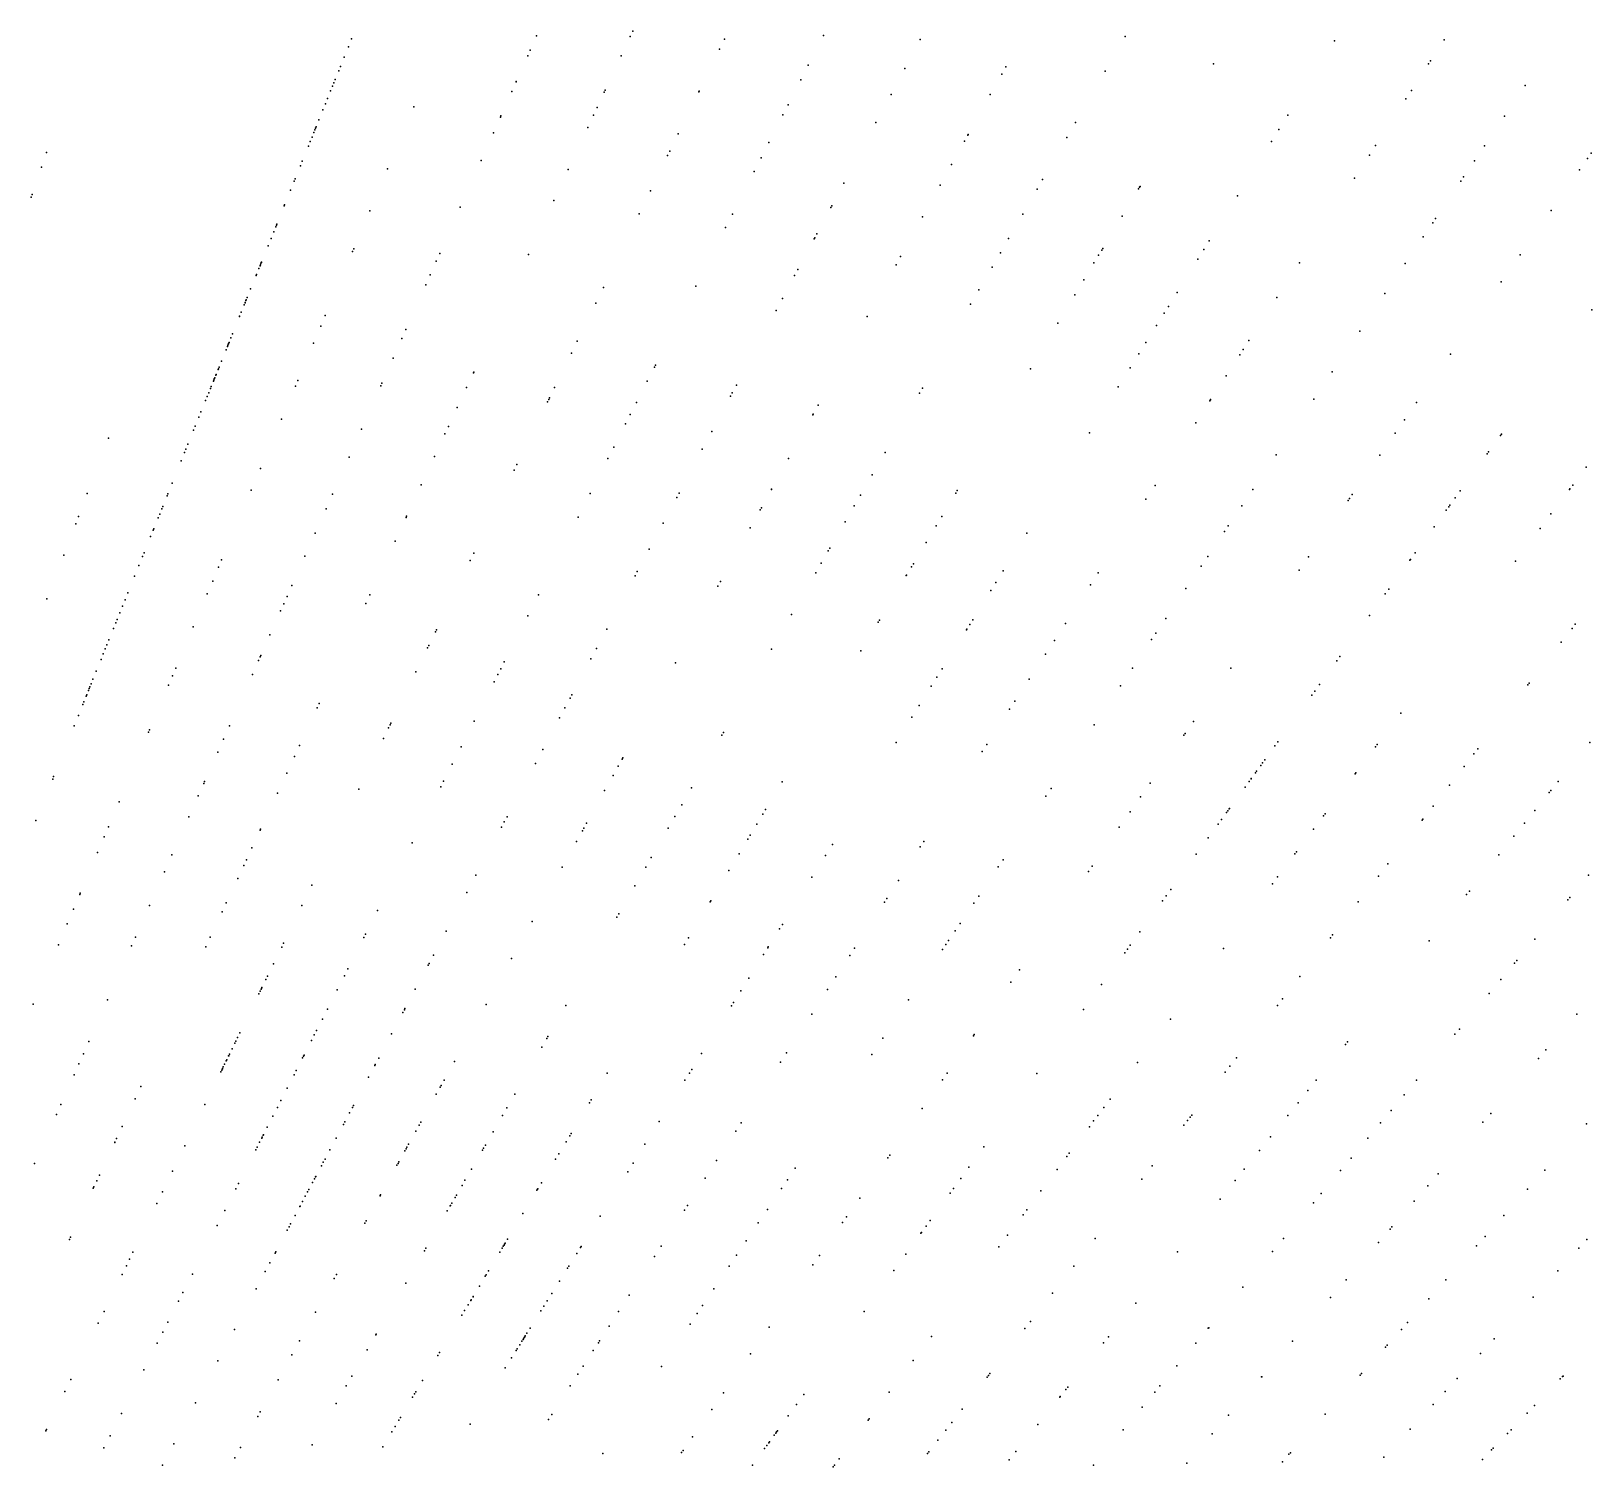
# Model space of a CAD drawing. Header units: metres. Extents: x -4327 to 4266, y -3886 to 3992.
# Drawn here: x 507 to 1042, y 1037 to 1529 of the extents above; entities that cross this region are included whole.
import ezdxf

# ---------------------------------------------------------------- set-up
doc = ezdxf.new("R2010")
doc.units = ezdxf.units.M

msp = doc.modelspace()

# ---------------------------------------------------------------- linework, layer by layer
for p in [(616.8, 1526.64, 167.16), (680.19, 1527.73, 2050.22), (712.26, 1527.44, 2084.71), (713.13, 1529.3, 2057.25), (744.55, 1526.54, 2050.1), (778.47, 1527.84, 2062.89), (811.65, 1526.49, 2066.08), (881.92, 1527.53, 2075.49), (953.56, 1526.02, 2035.03), (991.2, 1526.32, 157.72), (614.27, 1520.37, 313.64), (615.74, 1524, 387.51), (677.14, 1520.88, 2094.13), (678.01, 1522.84, 198.68), (709.19, 1520.87, 2064.2), (742.86, 1523.1, 2052.29), (986.52, 1519.11, 2096.37), (612.37, 1515.68, 310.82), (612.98, 1517.18, 513.48), (773.3, 1517.68, 2067.45), (806.37, 1516.57, 2050.38), (839.57, 1514.62, 2064.96), (840.97, 1517.15, 2063.84), (875.05, 1515.64, 2073.04), (912.18, 1518.13, 2047.54), (985.85, 1518.07, 2033.61), (609.61, 1508.84, 36.84), (610.29, 1510.52, 104.55), (610.75, 1511.65, 444.01), (611.18, 1512.72, 378.07), (671.7, 1508.67, 334.58), (673.17, 1511.97, 341.9), (673.21, 1512.04, 409.32), (703.38, 1508.4, 2100.57), (703.73, 1509.16, 2046.03), (735.77, 1508.54, 2064.59), (735.88, 1508.79, 2030.75), (770.71, 1512.61, 2051.41), (979.95, 1508.99, 2041.53), (1018.98, 1510.71, 2033.82), (607.83, 1504.44, 372.28), (608.55, 1506.21, 40.32), (638.16, 1503.41, 2091.63), (700.92, 1503.12, 2063), (766.36, 1504.06, 2030.78), (801.64, 1507.67, 2047.41), (835.66, 1507.57, 2073.65), (978.06, 1506.09, 2078.39), (605.59, 1498.89, 435.53), (606.98, 1502.33, 303.51), (667.79, 1499.88, 261.42), (667.98, 1500.31, 267.92), (699.72, 1500.56, 2059.49), (764.61, 1500.63, 2094.95), (796.48, 1497.97, 2073.02), (864.9, 1498.05, 2051.25), (937.67, 1500.59, 2045.65), (1011.87, 1500.15, 2085.05), (603.23, 1493.04, 709.07), (603.87, 1494.63, 243.16), (604.22, 1495.49, 166.41), (604.46, 1496.08, 225.43), (604.64, 1496.53, 234.48), (665.4, 1494.52, 2078.7), (697.73, 1496.28, 2076.71), (728.73, 1494.12, 2081.7), (827.99, 1493.73, 2054.62), (828.06, 1493.87, 2047.98), (861.94, 1492.92, 2055.58), (934.57, 1495.63, 2095.98), (512.26, 1487.72, 2450.6), (601.98, 1489.96, 598.33), (602.62, 1491.53, 292.25), (725.1, 1486.67, 2046.02), (725.83, 1488.18, 2103.85), (759.8, 1491.19, 2042.7), (826.82, 1491.63, 2049.46), (932.01, 1491.52, 2092.54), (965.58, 1486.86, 2095.37), (967.69, 1490.11, 2065.44), (1005.02, 1490.01, 2080.1), (1041.57, 1487.51, 2033.44), (510.52, 1482.67, 2454.03), (599.26, 1483.23, 225.27), (599.91, 1484.83, -160.82), (629.15, 1482.19, 2085.47), (661.19, 1485.06, 2065.54), (691.06, 1481.98, 2077.72), (757.1, 1485.9, 2095.37), (822.4, 1483.66, 2056.69), (1001.58, 1484.9, 2086.73), (1037.59, 1481.83, 2050.3), (1040.34, 1485.75, 2089.95), (597.12, 1477.91, 616.36), (597.44, 1478.71, 656.03), (754.75, 1481.28, 2074.88), (785.48, 1477.27, 2102.22), (818.47, 1476.57, 2072.06), (853.59, 1478.46, 2067.52), (886.96, 1476.14, 2060.31), (960.43, 1478.94, 2054.48), (996.91, 1477.98, 2102.39), (997.85, 1479.37, 2083.55), (507.01, 1472.47, 2490.72), (507.33, 1473.39, 2441.61), (595.86, 1474.81, 359.47), (686.08, 1471.3, 2055.81), (719.2, 1474.58, 2068.32), (851.72, 1475.22, 2074.49), (886.45, 1475.3, 2068.29), (886.77, 1475.83, 2073.63), (920.4, 1472.95, 2077.96), (593.71, 1469.48, 167.89), (593.84, 1469.81, -101.73), (623.05, 1467.81, 2053.62), (654.04, 1468.99, 2059.31), (715.39, 1466.76, 2087.59), (747.29, 1466.63, 2096.21), (781.02, 1468.89, 2037.3), (781.34, 1469.49, 2070.21), (812.46, 1465.71, 2031.81), (846.77, 1466.66, 2083.21), (880.84, 1465.96, 2064.34), (1027.86, 1467.93, 2053.54), (590.13, 1460.61, -145.19), (590.81, 1462.31, 169.68), (591.01, 1462.8, 230.95), (591.16, 1463.18, 537.13), (744.93, 1462, 2073.25), (776.25, 1459.92, 2093.87), (987.27, 1463.69, 2054.65), (988.23, 1465.11, 2077.19), (588.15, 1455.72, -96.46), (589.18, 1458.26, 582.67), (617.51, 1454.76, 2060.77), (775.35, 1458.22, 2093.79), (775.5, 1458.5, 2080.16), (841.94, 1458.29, 2057.54), (874.17, 1454.87, 2057.85), (910.71, 1457.44, 2065.22), (983.99, 1458.82, 2047.83), (585.54, 1449.26, -36.24), (585.75, 1449.78, 508.53), (585.87, 1450.08, 676.48), (585.92, 1450.21, 86.68), (617.09, 1453.78, 2080.45), (645.79, 1450.47, 2049.43), (646.98, 1453.13, 2071.81), (677.45, 1452.81, 2057.52), (803.37, 1449.32, 2045.19), (804.93, 1452.13, 2088.45), (839.12, 1453.4, 2078.24), (871.19, 1449.91, 2025.94), (872.79, 1452.56, 2075.25), (873.86, 1454.34, 2047.98), (906.81, 1451.19, 2058.66), (908.87, 1454.5, 2093.36), (941.6, 1449.94, 2059.23), (977.81, 1449.67, 2055.3), (1017.2, 1452.71, 2054.77), (584.08, 1445.66, 459.54), (584.2, 1445.93, 28.5), (585.04, 1448.02, 527.76), (585.41, 1448.95, -137.15), (585.43, 1448.99, 26), (643.72, 1445.83, 2080.12), (768.62, 1445.56, 2080.27), (769.76, 1447.71, 2048.65), (836.25, 1448.43, 2036.81), (867.7, 1444.09, 2035.81), (582.2, 1440.99, 633.35), (642.19, 1442.39, 2096.45), (703.07, 1441.5, 2063.21), (734.72, 1441.98, 2070.25), (831.77, 1440.67, 2053.15), (864.66, 1439.04, 2090.61), (899.67, 1439.77, 2081.41), (970.9, 1439.42, 2063.46), (1010.68, 1443.39, 2082.58), (580.01, 1435.58, 499.82), (580.28, 1436.24, 2054.47), (580.31, 1436.31, 2056.91), (580.59, 1437.02, 148.81), (580.68, 1437.23, 564.67), (581.03, 1438.11, 426.05), (700.46, 1436.16, 2078.87), (762.26, 1433.6, 2067.7), (764.44, 1437.7, 2097.06), (828.93, 1435.74, 2064.49), (896.7, 1435.02, 2065.32), (933.86, 1438.02, 2078.87), (1041.77, 1433.87, 2099.4), (578.37, 1431.52, 2061.73), (578.42, 1431.64, 154.2), (578.98, 1433.02, 430.89), (606.26, 1428.26, 2083.78), (607.78, 1431.85, 2063.05), (793.52, 1431.55, 2070.42), (858.77, 1429.24, 2046.48), (892.6, 1428.46, 2035.42), (895.25, 1432.71, 2080.45), (574.8, 1422.68, 491.63), (575.45, 1424.29, 384.34), (575.98, 1425.59, 213.1), (634.03, 1424.05, 2072.14), (635.4, 1427.13, 2048.57), (694.11, 1423.14, 2071.7), (889, 1422.7, 2063.62), (924.3, 1423.29, 2082.92), (962.24, 1426.58, 2077.05), (573.76, 1420.11, 446.88), (574.23, 1421.27, 552.73), (574.44, 1421.78, 376.56), (574.6, 1422.18, 595.05), (574.63, 1422.27, 666.49), (603.77, 1422.39, 2089.44), (631, 1417.25, 2059.9), (692.12, 1419.05, 2065.74), (886.55, 1418.77, 2064.81), (886.56, 1418.8, 2092.7), (921.12, 1418.39, 2055.06), (922.32, 1420.24, 2030.51), (993.38, 1418.7, 2058.3), (571.04, 1413.37, -139.65), (571.15, 1413.64, 2071.07), (571.16, 1413.66, -74.49), (571.39, 1414.24, 585.99), (572.23, 1416.31, 310.35), (658.56, 1412.28, 2073.79), (658.66, 1412.49, 2071.74), (720.54, 1414.15, 2039.45), (720.91, 1414.86, 2061.28), (849.4, 1413.63, 2058.3), (883.58, 1414.02, 2048.74), (952.78, 1412.56, 2042.99), (568.41, 1406.87, 301.39), (568.71, 1407.61, 451.95), (569.43, 1409.4, 119.22), (569.57, 1409.73, 365.46), (569.76, 1410.21, 519.54), (569.92, 1410.6, 177.96), (570.27, 1411.47, 242.39), (570.35, 1411.66, 178.94), (597.52, 1407.66, 2101.18), (598.37, 1409.66, 2070.75), (626.79, 1407.79, 2064.85), (627.19, 1408.68, 2063.81), (656.18, 1407.19, 2092.33), (686.37, 1407.27, 2050.9), (718.12, 1409.38, 2067.26), (748.7, 1408.09, 2065.48), (812.37, 1407.06, 2076.06), (879.49, 1407.47, 2059.82), (916.43, 1411.18, 2053.72), (566.77, 1402.82, -73.09), (567.33, 1404.18, -135.41), (567.84, 1405.45, 235.42), (683.98, 1402.37, 2083.54), (684.34, 1403.11, 2054.11), (684.63, 1403.7, 2052.66), (714.39, 1402.07, 2072.88), (746.67, 1404.27, 2055.24), (747.26, 1405.39, 2038.43), (776.68, 1401.17, 2077.24), (811.35, 1405.29, 2087.49), (910.9, 1402.66, 2045.88), (911.15, 1403.04, 2109.06), (911.17, 1403.08, 2064.81), (946.52, 1403.28, 2059.08), (981.74, 1402.07, 2075.2), (564.46, 1397.09, 2060.91), (565.18, 1398.86, 508.93), (592.73, 1396.39, 2067.71), (653, 1400.36, 2084.54), (712.3, 1397.96, 2052.83), (774.89, 1397.93, 2079.46), (774.97, 1398.08, 2093.82), (977.61, 1396.17, 2087.26), (562.65, 1392.6, 536.03), (563.21, 1394, 470.89), (620.2, 1392.99, 2095.12), (648.8, 1391.35, 2061.72), (650, 1393.93, 2060.84), (710.7, 1394.83, 2055.19), (740.24, 1392.19, 2049.07), (869.64, 1391.72, 2068.91), (906.04, 1395.18, 2099.59), (974.43, 1391.63, 2032.5), (1010.47, 1390.79, 2081.98), (1010.81, 1391.27, 2050.6), (533.54, 1389.91, 2052.68), (560.02, 1386.1, 2068.29), (560.73, 1387.84, 436.73), (706.63, 1386.83, 2102.26), (736.98, 1386.06, 2077.31), (1006.43, 1385.23, 2078.26), (558.4, 1382.09, 465.08), (559.55, 1384.93, 400.67), (615.92, 1383.39, 36.76), (645.19, 1383.62, 2092.85), (673.47, 1380.81, 2065.56), (704.6, 1382.86, 2053.77), (766.55, 1382.89, 2073.42), (799.58, 1384.92, 2059.54), (933.62, 1384.15, 2095.44), (969.12, 1384.04, 2062.23), (1005.95, 1384.57, 2079.58), (1039.85, 1379.93, 2466.2), (555.33, 1374.48, 2041.55), (585.54, 1379.45, 2070.91), (672.56, 1378.96, 2088.85), (795.22, 1377.36, 2055.24), (526.24, 1370.9, 2057.48), (553.55, 1370.08, 393.78), (553.83, 1370.78, 369.9), (582.43, 1372.11, 2083.73), (610.29, 1370.74, 351.15), (640.64, 1373.86, 2063.86), (698.53, 1370.94, 2102.05), (728.2, 1369.55, 2111.82), (729, 1371.04, 2064.15), (760.65, 1372.25, 2052.83), (760.73, 1372.39, 2053.02), (791.17, 1370.34, 2044.76), (823.83, 1371.09, 2085.77), (824.36, 1371.96, 2073), (892.1, 1373.72, 2081.25), (925.59, 1372.24, 2105.53), (958.74, 1369.22, 2067.61), (959.66, 1370.54, 2095.18), (994.92, 1369.39, 2031.82), (996.7, 1371.84, 2090.5), (1034.14, 1372.35, 2444.15), (1034.26, 1372.5, 2427.49), (1035.24, 1373.82, 2472.46), (551.04, 1363.87, 2049.2), (551.77, 1365.67, 333.71), (552.08, 1366.44, 210.81), (552.09, 1366.46, 203.44), (608.03, 1365.65, 2072.96), (756.8, 1365.31, 2084.54), (757.21, 1366.05, 2059.8), (789.06, 1366.69, 2074.15), (889.01, 1368.96, 2071.72), (921.82, 1366.65, 2073.58), (958.25, 1368.53, 2057.35), (991.9, 1365.23, 2064.26), (992.74, 1366.39, 2063.73), (993.13, 1366.92, 2062.23), (1027.79, 1363.92, 2434.76), (522.26, 1360.54, 2032.53), (523.24, 1363.09, 2057.6), (548.81, 1358.34, 266.16), (548.99, 1358.8, 324.48), (550.5, 1362.54, 267.81), (635.45, 1362.73, 2047.14), (635.65, 1363.15, 2083.29), (694.4, 1362.84, 2077.71), (723.53, 1360.76, 2081.57), (753.38, 1359.13, 2051.68), (785.92, 1361.26, 2077.65), (817.11, 1359.89, 2073.41), (819.01, 1363.06, 2071.21), (917.21, 1359.82, 2079.46), (987.74, 1359.5, 2080.96), (1024.03, 1358.93, 2457.09), (547.93, 1356.18, 361.72), (604.34, 1357.38, 2079.46), (631.68, 1354.64, 2077.43), (813.63, 1354.11, 2048.34), (848.15, 1357.33, 2079.98), (915.9, 1357.88, 2069.52), (518.15, 1349.84, 2107.44), (545.18, 1349.38, 2091.78), (545.68, 1350.6, 356.87), (572.27, 1348.18, 2068.78), (600.82, 1349.47, 286.72), (657.42, 1347.92, 2089.21), (658.69, 1350.51, 2057.49), (718.77, 1351.81, 2106.06), (780.15, 1351.26, 2078.84), (780.68, 1352.18, 2099.26), (910.15, 1349.35, 2068.09), (944.7, 1349.17, 2053.3), (979.46, 1348.11, 2448.81), (979.63, 1348.34, 2449.23), (981.24, 1350.56, 2071.89), (1015.59, 1347.74, 2448.24), (542.46, 1342.63, 2095.91), (543.9, 1346.2, 295.81), (571.22, 1345.7, 2057.83), (713.95, 1342.74, 2063.39), (714.7, 1344.16, 2077.41), (775.83, 1343.79, 2060.3), (777.75, 1347.09, 2058.36), (806.88, 1342.87, 2052.09), (806.93, 1342.95, 2054.54), (808.61, 1345.75, 2049.53), (809.29, 1346.88, 2079.3), (840.07, 1344.4, 2071.82), (872.6, 1343.69, 2051.83), (907.88, 1345.98, 2079.22), (941.53, 1344.65, 2071.77), (540.15, 1336.92, 98.06), (569.2, 1340.94, 2031.72), (596.33, 1339.39, 2080.56), (742.3, 1339.14, 2101.36), (743.21, 1340.79, 2065.83), (835.86, 1337.66, 2068.45), (837.57, 1340.39, 2105.83), (869.99, 1339.66, 2068.84), (902.71, 1338.32, 2060.42), (972.2, 1338.12, 2391.2), (512.38, 1334.79, 2076.66), (538.28, 1332.28, 2062.88), (539.18, 1334.51, 287.52), (567.31, 1336.5, 2089.29), (593.53, 1333.1, 276.64), (594.69, 1335.69, 2043.88), (621.68, 1333.19, 2058.71), (623.1, 1336.24, 2056.3), (680.83, 1336.2, 2060.55), (971.02, 1336.5, 2061.81), (535.99, 1326.63, 44.11), (536.44, 1327.74, 2075.1), (537.39, 1330.09, 230.82), (592.45, 1330.67, 2052.71), (677.16, 1329, 2070.73), (767.59, 1329.51, 2057.04), (797.25, 1326.84, 2081.21), (797.66, 1327.53, 2058.75), (829.63, 1327.68, 2081.13), (861.39, 1326.43, 2088.15), (895.78, 1328.05, 2070.07), (965.65, 1329.1, 2445.69), (535.22, 1324.72, 167.13), (562.55, 1325.28, 2062.13), (588.81, 1322.49, 2085.56), (645.53, 1323.53, 2080.01), (645.87, 1324.22, 2061.97), (704.23, 1324.46, 2072.94), (827.45, 1324.19, 2097.01), (827.58, 1324.41, 2083.09), (828.62, 1326.07, 2057.49), (892.41, 1323.05, 2064.61), (1034.99, 1324.73, 2476.28), (1036.1, 1326.15, 2452.95), (531.71, 1316.02, 224.41), (532.37, 1317.65, -18.22), (532.95, 1319.1, -76.51), (533.65, 1320.82, 2098.38), (642.85, 1318.03, 2083.4), (643.25, 1318.86, 2023.14), (700.72, 1317.86, 2062.61), (760.72, 1317.61, 2057.28), (791.33, 1316.99, 2065.76), (854.57, 1315.92, 2076.31), (857.62, 1320.61, 2057.93), (890.92, 1320.85, 2049.59), (1031.27, 1319.97, 2467.38), (530.93, 1314.1, 2073.07), (556.55, 1311.14, 2076.11), (584.88, 1313.66, 2086.17), (585.44, 1314.92, 2097.96), (585.67, 1315.43, 212.39), (667.9, 1310.83, 2028.4), (669.12, 1313.22, 2081.84), (698.81, 1314.27, 2076.01), (727.78, 1312.95, 2072.12), (819.12, 1310.86, 2068.82), (884.33, 1311.08, 2083.24), (918.05, 1311.11, 2073), (954.41, 1313.64, 2434.42), (955.47, 1315.1, 2437.12), (527.52, 1305.66, 39.57), (528.18, 1307.29, -71.19), (529.28, 1310, -18.11), (554.06, 1305.29, 2098.59), (555.43, 1308.51, 2086.54), (582.79, 1308.96, 2066.63), (638.83, 1309.79, 2075.18), (665.67, 1306.45, 2047.35), (666.92, 1308.9, 2082.21), (815.41, 1304.93, 2071.22), (817.33, 1308, 2066.65), (848.96, 1307.28, 2086.24), (880.26, 1305.03, 2052.64), (948.49, 1305.48, 2442.31), (1019.91, 1305.43, 2471.99), (1020.36, 1306, 2458.55), (525.05, 1299.55, 42.44), (525.83, 1301.48, 2041.18), (526.03, 1301.96, 47.12), (526.64, 1303.48, 162.89), (526.9, 1304.12, 105.68), (527.13, 1304.68, 97.24), (691.65, 1300.8, 2042.95), (692.28, 1301.99, 2070.89), (844.12, 1299.83, 2062.59), (945.85, 1301.85, 2110.2), (946.82, 1303.18, 2090.98), (523.18, 1294.91, 2086.47), (524.7, 1298.69, -14.13), (605.01, 1297.45, 2089.05), (605.73, 1299, 2086.67), (689.91, 1297.54, 2056.68), (808.76, 1294.29, 2063.72), (811.27, 1298.3, 2089.11), (842.28, 1297, 2065.13), (976.34, 1295.64, 2484.78), (521.74, 1291.36, 2088.13), (547.23, 1289.19, 2089.86), (547.58, 1290.01, 2086.26), (574.91, 1291.27, 2079.62), (629.49, 1290.65, 2090.58), (629.96, 1291.62, 2063.09), (630.27, 1292.24, 2061.69), (658.77, 1292.9, 2083.19), (688.08, 1294.09, 2032.4), (744.2, 1288.99, 2078.25), (871.25, 1291.68, 2061.75), (905.25, 1292.84, 2057.99), (572.89, 1286.72, 2084.5), (598.99, 1284.54, 2095.12), (627.68, 1286.94, 2067.61), (654.32, 1284.18, 2059.54), (743.69, 1288.1, 2076.82), (803.37, 1285.66, 2085.43), (834.46, 1284.96, 2102.77), (901.96, 1288.14, 2080.9), (902.39, 1288.74, 2098.49), (933.2, 1284.44, 2117.69), (934.21, 1285.83, 2115.16), (967.67, 1284.14, 2477.45), (968.24, 1284.9, 2478.92), (1041.06, 1285.6, 2453.99), (570.95, 1282.36, 2046.01), (597.24, 1280.79, 2079.2), (651.26, 1278.17, 2064.24), (679.76, 1278.45, 2083.54), (682.3, 1283.23, 2052.87), (709.46, 1279.91, 2074.24), (709.73, 1280.39, 2072.63), (832.91, 1282.57, 2056.14), (928.96, 1278.61, 2089.01), (929.72, 1279.66, 2153.53), (1001.36, 1281.69, 2476.38), (1002.7, 1283.4, 2476.74), (514.37, 1273.1, 2056.18), (514.7, 1273.92, 2082), (594.61, 1275.13, 2082.22), (706.38, 1274.34, 2079.63), (708.14, 1277.52, 2030.14), (925, 1273.16, 2510.84), (925.05, 1273.23, 2130.5), (926.49, 1275.21, 2116.86), (926.92, 1275.8, 2084.43), (928.34, 1277.75, 2480.63), (960.66, 1274.84, 2486.16), (960.91, 1275.17, 2486.79), (998.06, 1277.45, 2430.47), (566.16, 1271.61, 192.92), (566.43, 1272.23, 2073.18), (591.42, 1268.3, 2063.78), (619.26, 1269.66, 2078.38), (647.33, 1270.45, 2095.38), (648.31, 1272.39, 2066.91), (703.48, 1269.12, 2080.76), (733.31, 1270.13, 2059.69), (764.35, 1272.09, 2074.58), (856.54, 1269.87, 2095.02), (890.48, 1271.73, 2068.44), (922.94, 1270.32, 2123.21), (924.33, 1272.23, 2231.58), (993.03, 1271.02, 2482.23), (1027.2, 1268.48, 2467.5), (1027.79, 1269.21, 2480.66), (1030.24, 1272.24, 2439.94), (537.1, 1265.34, 2075.58), (564.25, 1267.33, 199.21), (729.92, 1264.27, 2052.55), (758.67, 1262.63, 2085.49), (854.72, 1267.18, 2100.17), (887.15, 1266.99, 2084.3), (917.06, 1262.22, 2258.2), (917.53, 1262.87, 2256.73), (917.67, 1263.06, 2490.92), (987.37, 1263.78, 2459.28), (1022.22, 1262.33, 2429.53), (508.63, 1258.9, 2050.16), (533.47, 1256.77, 2046.95), (561.05, 1260.14, 2048.64), (669.1, 1258.39, 2072.49), (670.06, 1260.2, 2097.45), (697.29, 1257.95, 2057.66), (727.59, 1260.22, 2081.84), (755.68, 1257.67, 2062.94), (757.74, 1261.09, 2075.74), (883.54, 1261.83, 2068.74), (913.7, 1257.6, 2300.55), (914.85, 1259.19, 2459.37), (916.63, 1261.64, 2491.14), (949.81, 1260.45, 2446.33), (950.37, 1261.18, 2495.28), (983.63, 1258.99, 2444.14), (983.93, 1259.37, 2474.23), (1018.72, 1258.02, 2479.34), (532.02, 1253.35, 2102.94), (585.49, 1255.59, 2059.98), (585.63, 1255.89, 2075.1), (668.17, 1256.65, 2101.38), (693.83, 1251.7, 2093.3), (695.87, 1255.38, 2060.62), (696.38, 1256.31, 2074.19), (725.32, 1256.29, 2085.01), (752.57, 1252.49, 2092.88), (753.4, 1253.87, 2073.43), (812.86, 1251.69, 2064.84), (879.86, 1256.57, 2090.89), (910.31, 1252.94, 2498.13), (946.38, 1255.89, 2469.88), (1015.1, 1253.54, 2467.57), (529.7, 1247.9, 2066.51), (555.25, 1247.12, 2095.87), (582.66, 1249.52, 2047.61), (637.52, 1251.21, 2083.13), (719.48, 1246.18, 2090.04), (749.59, 1247.52, 2058.15), (779.16, 1246.91, 2088.92), (781.53, 1250.7, 2042.75), (811.68, 1249.88, 2064.24), (906.25, 1247.35, 2271.09), (940, 1247.42, 2456.18), (940.56, 1248.17, 2454.7), (1009.91, 1247.13, 2440.4), (552.66, 1241.28, 2076.15), (579.87, 1243.53, 2094.02), (580.73, 1245.39, 2089.68), (688.97, 1242.94, 2068.94), (717.62, 1242.96, 2067.69), (746.11, 1241.74, 2062.9), (838.4, 1242.98, 2071.93), (840.08, 1245.46, 2071.3), (869.28, 1241.46, 2082.38), (870.51, 1243.22, 2061.6), (971.93, 1244.01, 2449.92), (577.77, 1239.03, 2047.24), (603.2, 1236.75, 2095.03), (659.39, 1240.14, 2083.55), (713.88, 1236.48, 2073.78), (774.53, 1239.51, 2083.75), (804.17, 1238.31, 2056.92), (897.5, 1235.3, 2453.99), (932.33, 1237.24, 2462.76), (934.11, 1239.61, 2458.53), (968.64, 1239.8, 2453.36), (1040.61, 1240.15, 2441.54), (523.62, 1233.57, 2084.67), (523.79, 1233.98, 2060.57), (573.87, 1230.67, 2052.77), (656.23, 1234.19, 2078.44), (739.65, 1230.98, 2068.93), (739.88, 1231.37, 2086.54), (799.38, 1230.94, 2049.38), (800.21, 1232.22, 2077.75), (830, 1230.52, 2070.12), (831.68, 1233.02, 2081.49), (894.61, 1231.32, 2467.04), (895.93, 1233.14, 2455.65), (961.76, 1231, 2474.39), (998.87, 1233.51, 2475.03), (999.83, 1234.69, 2450.85), (1033.55, 1231.73, 2477.45), (1034.22, 1232.54, 2470.21), (521.49, 1228.55, 2108.91), (547.54, 1229.8, 2109.28), (572.41, 1227.55, 2047.56), (599.78, 1229.73, 2056.14), (625.72, 1228.04, 2054.22), (707.72, 1225.82, 2080.09), (708.37, 1226.93, 2074.67), (519.32, 1223.45, 2070.04), (621.6, 1219.96, 2052.77), (649.21, 1220.99, 2061.07), (678.62, 1224.26, 2081.34), (763.44, 1221.76, 2092.51), (764.41, 1223.32, 2095.19), (823.62, 1221.06, 2044.76), (825.31, 1223.57, 2053.68), (886.94, 1220.77, 2463.9), (952.95, 1219.71, 2493.68), (516.31, 1216.34, 2072.91), (541.36, 1215.91, 2058.13), (542.72, 1218.96, 2058.35), (566.83, 1215.56, 2061.61), (568.37, 1218.87, 2059.83), (592.84, 1215.5, 2046.84), (593.49, 1216.84, -109.15), (621.02, 1218.82, 2072.82), (730.91, 1216.43, 2078.18), (732.29, 1218.73, 2034.09), (759.37, 1215.24, 2069.26), (759.59, 1215.6, 2067.45), (789.14, 1215.18, 2092.28), (819.31, 1214.68, 2057.66), (820.45, 1216.37, 2072.46), (821.38, 1217.74, 2067.61), (882.64, 1214.85, 2437), (883.58, 1216.14, 2436.61), (915.6, 1215.04, 2439.17), (952.18, 1218.74, 2470.58), (986.08, 1217.71, 2466.95), (1022.24, 1218.26, 2485.82), (590.05, 1209.77, 2059.1), (643, 1209.3, 2070.5), (643.33, 1209.93, 2044.8), (644.82, 1212.73, 2093.69), (671.63, 1211.65, 2069.64), (757.95, 1212.97, 2087.2), (787.47, 1212.59, 2066.09), (881.71, 1213.57, 2470.5), (1015.34, 1210.04, 2492.94), (1016.08, 1210.91, 2459), (587.44, 1204.42, 2087.08), (587.97, 1205.52, 2088.98), (614.31, 1205.65, 2097.39), (615.55, 1208.08, 2042.42), (752.91, 1204.9, 2087.94), (782.78, 1205.38, 2073), (842.72, 1203.53, 2075.31), (845.69, 1207.77, 2044.57), (941.76, 1205.4, 2461.41), (1010.61, 1204.4, 2481.33), (585.05, 1199.53, -123), (585.46, 1200.38, -120.88), (585.8, 1201.06, -115.08), (586.02, 1201.51, -115.12), (586.08, 1201.65, 2087.28), (611.89, 1200.9, 2059.41), (638.61, 1201.06, 2049.09), (750.15, 1200.49, 2080.29), (779.92, 1200.98, 2089.67), (873.78, 1202.66, 2448.28), (1006.57, 1199.59, 2468.44), (507.67, 1195.99, 2072.98), (533.12, 1197.4, 2081.14), (533.12, 1197.4, 2071.09), (608.52, 1194.3, 2105.26), (634.37, 1193.08, 2047.57), (634.89, 1194.05, 2049.24), (635.09, 1194.43, 2081.84), (662.87, 1195.84, 2066.95), (690.25, 1195.55, 2052.72), (746.99, 1195.44, 2083.73), (747.67, 1196.53, 2080.74), (774.45, 1192.56, 2079.88), (807.68, 1197.43, 2078.41), (867.6, 1194.15, 2452.01), (934.07, 1195.56, 2477.33), (935.84, 1197.82, 2472.93), (1036.69, 1192.58, 2502.92), (606.77, 1190.86, -120.97), (606.78, 1190.87, -118.03), (897.39, 1190.88, 2507.94), (996.39, 1187.45, 2467.2), (526.79, 1183.19, 2071.43), (576.8, 1182.61, -156.1), (577.16, 1183.35, 2062.91), (577.73, 1184.52, 2060), (578.54, 1186.19, -172.65), (603.06, 1183.57, -125.35), (604.01, 1185.44, -113.11), (604.76, 1186.91, 2079.7), (630.48, 1185.76, 2056.9), (683.69, 1184.19, 2089.33), (684.08, 1184.86, 2093), (798.83, 1184.31, 2043.73), (829.85, 1185.15, 2089.19), (830.13, 1185.55, 2068.14), (957.32, 1182.19, 2477.81), (958.05, 1183.1, 2470.63), (994.87, 1185.64, 2457.47), (524.93, 1179.01, 2084.29), (573.84, 1176.54, -163.99), (573.99, 1176.86, -161.13), (574.67, 1178.24, -138.87), (574.7, 1178.31, -172.23), (574.98, 1178.88, 2092.68), (575.85, 1180.67, 2065.7), (600.01, 1177.58, 2060.88), (600.31, 1178.18, -125.5), (600.49, 1178.53, -124.09), (626.09, 1177.5, 2059.71), (681.96, 1181.19, 2037.65), (736.73, 1179.02, 2067.24), (765.84, 1179.29, 2076.13), (795.07, 1178.74, 2069.97), (920.01, 1177.56, 2488.55), (1023.49, 1177.39, 2486.05), (1026.03, 1180.32, 2450.46), (521.72, 1171.79, 2071.53), (523.38, 1175.53, 2085.76), (571.99, 1172.76, -141.82), (572.29, 1173.37, -159.93), (572.52, 1173.84, -165.78), (572.56, 1173.92, -165.07), (572.82, 1174.46, -170.22), (573.28, 1175.4, -166.01), (597.07, 1171.81, 2065.61), (597.82, 1173.28, -127.88), (624.71, 1174.91, -104.36), (624.89, 1175.25, 2098.16), (652.06, 1176.34, 2050.21), (704.42, 1172.34, 2094.79), (732.58, 1172.38, 2089.89), (733.33, 1173.58, 2055.28), (763.74, 1176.06, 2041.54), (820.88, 1172.34, 2083.58), (851.64, 1172.18, 2498.54), (886.13, 1175.93, 2488.81), (916.18, 1172.66, 2450.84), (917.79, 1174.71, 2488.68), (544.55, 1167.8, 2083.5), (594.71, 1167.19, 2067.42), (622.61, 1170.96, -106.92), (647.2, 1167.57, 2099.24), (647.47, 1168.06, 2077.52), (648.51, 1169.95, 2111.14), (731.04, 1169.91, 2051.26), (819.28, 1170.05, 2101.53), (944.48, 1166.34, 2456.59), (947.36, 1169.89, 2503.8), (981.68, 1169.92, 2445.55), (517.16, 1161.57, 2071.09), (542.59, 1163.58, 2073.45), (566.56, 1161.63, 2074.61), (591.36, 1160.61, -141.58), (592.54, 1162.93, -149.79), (617.06, 1160.53, -118.97), (617.45, 1161.25, -115.43), (645.82, 1165.08, 2079.7), (670, 1160.47, 2094.54), (672.71, 1165.16, 2070.52), (698.29, 1162.15, 2076.58), (698.9, 1163.17, 2088.34), (874.59, 1160.61, 2465.59), (876.73, 1163.46, 2493.35), (941.1, 1162.16, 2450.79), (977.51, 1164.95, 2435.16), (515.63, 1158.12, 2072.53), (589.83, 1157.6, -173.57), (614.48, 1155.66, -141.54), (616.08, 1158.69, -130.33), (640.54, 1155.57, -109.42), (668.5, 1157.88, 2055.12), (722.18, 1155.73, 2038.39), (750.28, 1155.33, 2048.36), (812.36, 1160.17, 2076.48), (871.07, 1155.95, 2499.11), (872.5, 1157.85, 2484.43), (903.25, 1156.11, 2461.43), (904.12, 1157.22, 2463.79), (904.69, 1157.95, 2502.45), (937.58, 1157.81, 2468.8), (969.41, 1155.3, 2474.66), (972.99, 1159.56, 2468.62), (1004.47, 1155.51, 2469.66), (1007.12, 1158.56, 2467.15), (536.25, 1150, 2066.83), (538.13, 1154.03, 2091.94), (585.98, 1150.04, -171), (586.14, 1150.37, -168.18), (586.5, 1151.08, -163.99), (586.58, 1151.24, -162.58), (587.88, 1153.78, -153.62), (611.51, 1150.07, -95.01), (614, 1154.77, 2074.08), (638.83, 1152.49, 2069.62), (639.93, 1154.46, 2068.18), (665.26, 1152.27, 2092.28), (691.53, 1150.91, 2056.49), (691.99, 1151.66, 2097.6), (748.43, 1152.49, 2094.73), (869.6, 1153.99, 2463.79), (901.97, 1154.47, 2476.33), (931.7, 1150.56, 2486.93), (965, 1150.04, 2506.26), (1039.91, 1154.94, 2470.59), (535.61, 1148.62, 2066.88), (535.63, 1148.67, 2087.35), (559.67, 1147.49, 2059.36), (583.97, 1146.1, -145.49), (584.44, 1147.03, 2081.59), (585.27, 1148.65, -175.09), (609.37, 1146.05, -105.36), (635.06, 1145.67, -126.49), (635.45, 1146.38, -125.85), (635.77, 1146.96, 2072.15), (636.35, 1148, -119.53), (661.61, 1145.94, -109.59), (661.98, 1146.59, -109.65), (662.63, 1147.71, -106.12), (687.79, 1144.68, 2074.9), (690.29, 1148.84, 2060.15), (717.32, 1147.95, 2060.97), (833.42, 1147.1, 2463.61), (862.74, 1144.9, 2468.99), (927.92, 1145.88, 2476.84), (508.18, 1141.38, 2096.15), (606.45, 1140.57, -110.53), (607.1, 1141.79, -159.85), (607.69, 1142.9, -155.71), (632.35, 1140.79, -98), (632.7, 1141.42, -116.69), (632.96, 1141.9, 2075.51), (657.84, 1139.42, 2066.46), (686.68, 1142.82, 2064.1), (713.26, 1141.45, 2111.49), (741.88, 1142.39, 2073.92), (768.82, 1139.82, 2095.78), (800.58, 1143.35, 2085.22), (801.22, 1144.26, 2052.8), (828.33, 1140.09, 2498.76), (858.55, 1139.33, 2475.62), (861.93, 1143.82, 2469.77), (891.11, 1140.57, 2471.05), (922.67, 1139.41, 2450.66), (959.27, 1143.21, 2451.78), (1025.63, 1139.08, 2472.42), (529.48, 1135.47, 2101.94), (530.4, 1137.44, 2082.28), (555.4, 1138.74, 2081.48), (578.09, 1134.57, 2084.31), (603.44, 1134.91, 2078.4), (604.06, 1136.08, -174.75), (604.46, 1136.82, -168.43), (604.5, 1136.9, -167.73), (654.63, 1133.85, 2073.79), (655.65, 1135.62, 2089.64), (681.82, 1134.74, 2069.27), (711.41, 1138.49, 2106), (737.97, 1136.38, 2107.8), (766.11, 1135.8, 2098.35), (825.54, 1136.26, 2458.91), (887.56, 1136.02, 2473.55), (919.59, 1135.6, 2504.08), (955.71, 1138.98, 2457.76), (985.57, 1133.76, 2443.97), (989.08, 1137.81, 2473.81), (528.28, 1132.9, 2091.99), (528.49, 1133.35, 2074.78), (551.96, 1131.68, 2083.9), (577.13, 1132.68, 2070.66), (599.95, 1128.35, -143.84), (600.91, 1130.15, -179.53), (601.7, 1131.62, -169.09), (602.17, 1132.52, 2076.55), (626.56, 1130.35, -128.36), (626.6, 1130.41, -119.83), (626.62, 1130.45, -121.96), (626.7, 1130.6, -130.52), (626.75, 1130.69, -116.3), (652.24, 1129.72, -111.62), (652.72, 1130.54, -93.07), (680.32, 1132.24, -107.22), (680.53, 1132.59, 2062.86), (680.61, 1132.72, 2090.62), (764.11, 1132.84, 2100.38), (790.92, 1129.55, 2089.52), (821.9, 1131.25, 2476.22), (823.06, 1132.84, 2476.54), (853, 1131.97, 2478.32), (914.37, 1129.16, 2455.89), (949.07, 1131.06, 2486.4), (980.96, 1128.47, 2471.67), (1019.78, 1132.58, 2464.31), (550.02, 1127.71, 2086.86), (573.38, 1125.31, 2077.47), (597.41, 1123.57, 2065.17), (599.07, 1126.68, -155.62), (599.14, 1126.82, -158.46), (649.59, 1125.13, -109.02), (649.6, 1125.13, -111.88), (650.6, 1126.87, 2078.56), (650.67, 1126.99, -124.23), (651.12, 1127.77, -120.02), (675.52, 1124.25, 2074.98), (701.97, 1123.39, 2116.07), (730.86, 1125.42, 2062.66), (731.86, 1126.96, 2060.57), (759.28, 1125.68, 2062.41), (786.38, 1123.06, 2033.8), (846.88, 1123.84, 2448.13), (848.13, 1125.51, 2448.66), (946.4, 1127.88, 2491.76), (1011.68, 1123.59, 2459.73), (570.77, 1120.19, 2085.92), (594.76, 1118.58, 2061.02), (595.35, 1119.69, 2083.4), (595.91, 1120.75, 2087.94), (621.34, 1120.93, 2082.48), (621.77, 1121.71, 2058.69), (756.15, 1121.04, 2073.55), (785.05, 1121.17, 2064.21), (812.07, 1117.72, 2484.44), (813.69, 1119.94, 2470.31), (815.05, 1121.83, 2468.15), (972.68, 1118.94, 2487.41), (973.29, 1119.65, 2455.36), (520.1, 1115.36, 2075), (520.48, 1116.17, 2076.5), (642.21, 1112.35, 2064.27), (668.39, 1112.39, -132.46), (668.77, 1113.02, -122.53), (669.04, 1113.46, -111.15), (669.22, 1113.77, -129.05), (669.4, 1114.07, -130.52), (670.26, 1115.5, -97.07), (695.21, 1112.57, 2072.99), (695.46, 1112.97, -115.9), (722.85, 1113.09, 2112.42), (752.03, 1114.92, 2062.24), (811.89, 1117.47, 2471.17), (838.62, 1112.88, 2458.27), (841.6, 1116.85, 2451.42), (871.64, 1115.65, 2481.82), (936.14, 1115.65, 2502), (968.64, 1114.3, 2458.76), (1002.28, 1113.15, 2442.83), (1005.19, 1116.37, 2489.35), (1037.31, 1112.38, 2441.49), (1040.11, 1115.38, 2466.01), (540.68, 1108.56, 2095.17), (541.88, 1111.01, 2063.6), (588.81, 1107.39, 2075.77), (590.57, 1110.7, 2081.98), (590.78, 1111.1, 2090.46), (641.73, 1111.5, 2085.46), (667.57, 1111.03, -181.08), (693.97, 1110.59, 2071.81), (720.55, 1109.56, 2075.44), (748.7, 1110, 2067.89), (777.14, 1109.87, 2100.12), (806.72, 1110.36, 2487.2), (899.77, 1111.12, 2468.61), (932.4, 1111.19, 2476.44), (538.17, 1103.41, 2101.14), (539.62, 1106.38, 2098.91), (562.23, 1103.44, 2067.46), (587.21, 1104.38, 2093.28), (610.84, 1101.98, 2093.03), (611.63, 1103.41, 2070.12), (662.61, 1102.77, -134.16), (662.87, 1103.19, -134.21), (662.89, 1103.23, -131.37), (663.7, 1104.58, -123.02), (690.8, 1105.51, -121.58), (691.23, 1106.2, -120.93), (746.13, 1106.18, 2068.19), (774.87, 1106.63, 2064.22), (802.59, 1104.67, 2477.66), (864.28, 1106.23, 2492.34), (1030.08, 1104.63, 2512.16), (559.02, 1097.14, 2086.51), (584.08, 1098.49, 2082.12), (635.34, 1100.44, 2074.82), (660.57, 1099.37, -159.96), (660.59, 1099.41, -171.35), (685.39, 1096.85, -133.44), (688.03, 1101.07, -128.95), (711.95, 1096.3, 2073.02), (740.93, 1098.48, 2058.71), (857.02, 1096.93, 2461.96), (922.19, 1099.03, 2483.37), (957.56, 1101.55, 2467.08), (991.8, 1101.51, 2486.77), (557.51, 1094.18, 2101.79), (655.53, 1090.98, -174.99), (656.71, 1092.96, -171.05), (657.64, 1094.49, -146.54), (657.76, 1094.69, -135.29), (658.4, 1095.76, -135.42), (658.43, 1095.8, -162.99), (682.65, 1092.47, 2080.46), (683.85, 1094.39, 2079.05), (737.09, 1092.78, 2085.33), (885.54, 1093.56, 2454.22), (952.28, 1095.47, 2484.28), (985.93, 1094.98, 2456.78), (1021.63, 1095.56, 2445.99), (529.99, 1086.63, 2082.21), (531.97, 1090.71, 2074.36), (531.98, 1090.71, 2076.96), (553.85, 1086.99, 2080.15), (604.47, 1090.5, 2089.24), (654.57, 1089.38, -145.86), (681.65, 1090.88, 2082.5), (705.03, 1085.65, 2075.39), (708.29, 1090.67, 2074.89), (732.76, 1086.36, 2083.12), (735.23, 1090.02, 2062.58), (792.39, 1090.63, 2465.22), (849.47, 1087.28, 2478.01), (978.64, 1086.89, 2475.19), (552.12, 1083.59, 2094.53), (576.62, 1084.46, 2068.31), (598.98, 1080.6, 2109.29), (625.06, 1082.63, 2086.98), (625.19, 1082.87, 2090.02), (675.18, 1080.52, -178), (675.57, 1081.14, -174.56), (675.7, 1081.34, 2066.82), (675.93, 1081.72, -167.57), (675.96, 1081.77, -174.66), (676.02, 1081.85, -168.3), (676.14, 1082.04, -162.67), (676.31, 1082.33, -169.79), (676.31, 1082.32, 2081.37), (676.9, 1083.27, -155.07), (677.96, 1084.96, -137.64), (701.78, 1080.65, 2083.5), (759.91, 1085.27, 2065.93), (815.46, 1082.15, 2507), (847.54, 1084.8, 2462.87), (876.18, 1082, 2484.49), (910.35, 1084.92, 2476.37), (910.5, 1085.09, 2473.64), (939.27, 1080.5, 2465.75), (976.52, 1084.54, 2463.7), (1008.31, 1081.28, 2477.37), (550.19, 1079.8, 2081.97), (596.32, 1075.8, 2110.47), (622.14, 1077.58, 2087.56), (646.3, 1075.62, 2092.3), (646.87, 1076.58, 2089), (673.19, 1077.33, 2071.78), (673.57, 1077.93, -157.12), (674.41, 1079.29, 2073.01), (699.63, 1077.33, -177.32), (701.35, 1079.98, 2069.58), (753.53, 1076.16, 2096.07), (874.48, 1079.89, 2486.01), (906.08, 1079.82, 2455.4), (971.04, 1078.44, 2468.25), (971.62, 1079.09, 2513.46), (1003.61, 1076.24, 2481.18), (545.56, 1070.72, 2080.08), (570.95, 1073.79, 2094.53), (669.44, 1071.33, 2095.98), (671.61, 1074.8, 2084.74), (696.13, 1071.95, 2061.7), (722.98, 1071.86, 2072.84), (809.21, 1073.85, 2504.08), (899.58, 1072.07, 2462.62), (520.59, 1067.38, 2058.22), (591.6, 1067.27, 2104.28), (614.97, 1065.16, 2099.8), (616.91, 1068.52, 2075.16), (641.13, 1067.02, 2075.58), (691.72, 1065.16, 2068.75), (694.32, 1069.16, -171.02), (834.56, 1068.18, 2488.5), (835, 1068.75, 2489.82), (835.54, 1069.44, 2459.4), (862.25, 1064.79, 2473.36), (893.8, 1065.18, 2449.9), (928.6, 1068.24, 2487.49), (928.67, 1068.31, 2459.5), (962.45, 1068.91, 2508.66), (962.9, 1069.41, 2487.78), (995.62, 1067.68, 2501.7), (1030.99, 1067.62, 2483.86), (1031.73, 1068.38, 2449.09), (1031.91, 1068.57, 2449.51), (518.58, 1063.24, 2081.59), (563.28, 1059.38, 2076.83), (611.53, 1059.21, 2103.81), (637.72, 1061.35, 2100.75), (638.39, 1062.46, 2074.39), (638.82, 1063.18, 2086.12), (744.19, 1062.81, 2082.67), (771.81, 1062.3, -101.54), (801.03, 1063, 2485.27), (859.44, 1061.32, 2458.97), (859.6, 1061.52, 2501.06), (861.57, 1063.96, 2497.07), (892, 1063.04, 2489.05), (991.49, 1063.25, 2469.61), (537.9, 1055.68, 2061.24), (584.61, 1054.66, 2079.41), (585.52, 1056.31, 2077.45), (633.54, 1054.39, 2092.18), (684.3, 1053.72, 2100.1), (685.41, 1055.44, 2100.92), (740.19, 1057.1, 2079.05), (766.43, 1054.91, -125.91), (769.27, 1058.8, -105.52), (794.13, 1053.85, -102.04), (826, 1057.24, 2498.57), (887.71, 1057.93, 2493.04), (917.29, 1055.22, 2482.32), (950.37, 1055.49, 2474.05), (987.36, 1058.82, 2493.42), (1019.65, 1055.88, 2481.06), (1022.11, 1058.43, 2477.8), (1022.16, 1058.47, 2490.26), (512.04, 1049.85, 2068.49), (512.26, 1050.28, 2109.46), (630.6, 1049.49, 2095.53), (631.68, 1051.3, 2107.04), (632.99, 1053.47, 2072.2), (657.44, 1052.12, 2073.72), (761.61, 1048.27, -157.3), (762.15, 1049.01, -125.92), (762.43, 1049.4, -109.56), (762.73, 1049.81, -112.46), (793.8, 1053.41, 2475.81), (820.41, 1050.08, 2471.95), (822.46, 1052.7, 2468.44), (851.91, 1052.02, 2504.58), (881.15, 1050.12, 2477.83), (911.64, 1048.73, 2460.76), (979.53, 1050.41, 2479.86), (1012.93, 1048.92, 2464.71), (1014.09, 1050.12, 2461.4), (531.95, 1044.01, 2077.62), (534.03, 1048.1, 2112.59), (555.83, 1045.36, 2054.53), (578.74, 1044.07, 2084.65), (603.3, 1044.95, 2072.9), (627.48, 1044.3, 2077.35), (730.37, 1043.08, 2084.31), (733.6, 1047.69, 2078.22), (758.3, 1043.71, -109.68), (759.03, 1044.72, 2475.7), (759.73, 1045.68, -116.28), (760.02, 1046.08, -113.48), (817.67, 1046.57, 2496.17), (1007.43, 1043.23, 2482.13), (1008.03, 1043.84, 2471.19), (551.96, 1038.09, 2079.38), (576.77, 1040.51, 2069.69), (702.87, 1042.05, 2100.96), (729.9, 1042.41, 2060.17), (754.16, 1038.01, -106.97), (781.8, 1037.48, -113.3), (782.22, 1038.04, 2446.12), (783.88, 1040.25, 2474.07), (814.14, 1042.05, -97.91), (814.58, 1042.61, -95.06), (842.11, 1039.91, 2475.77), (844.38, 1042.72, 2469.55), (871.04, 1038.06, 2494.15), (902.99, 1038.77, 2465.59), (935.73, 1039.23, 2476.44), (937.99, 1041.75, 2460.44), (938.49, 1042.3, 2461.74), (970.54, 1040.77, 2466.4), (1004.31, 1039.99, 2468.25)]:
    msp.add_point(p)

doc.saveas('drawing.dxf')
